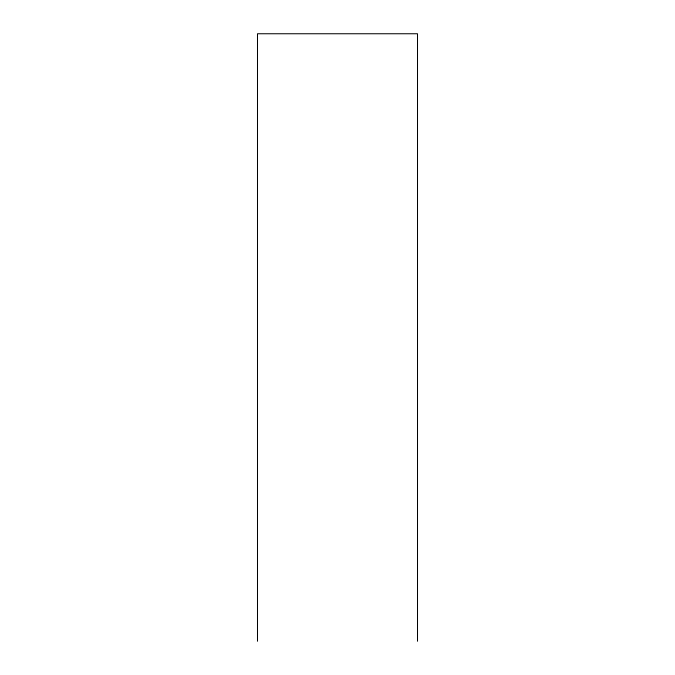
<?xml version="1.0" encoding="UTF-8"?>
<svg xmlns="http://www.w3.org/2000/svg" width="675" height="675" viewBox="0 0 675 675"><rect width="100%" height="100%" fill="white"/><g stroke="black" fill="none" stroke-linecap="round" stroke-linejoin="round"><path stroke-width="1.01" d="M417.504 641.25L417.504 33.75L257.496 33.75L257.496 641.25"/></g></svg>
